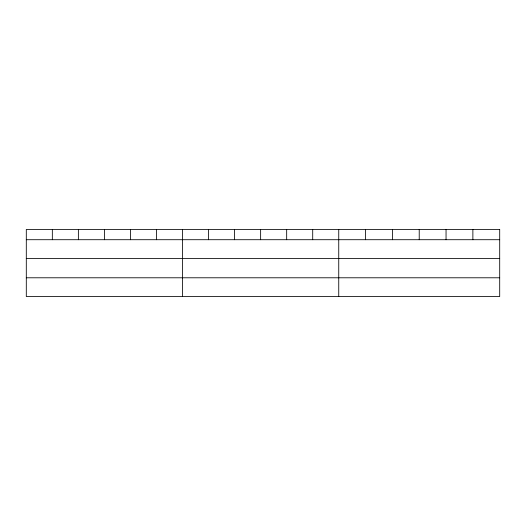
<?xml version="1.0" encoding="UTF-8"?>
<svg xmlns="http://www.w3.org/2000/svg" width="526" height="526" viewBox="0 0 526 526"><rect width="100%" height="100%" fill="white"/><g stroke="black" fill="none" stroke-linecap="round" stroke-linejoin="round"><path stroke-width="0.79" d="M26.3 239.711L499.7 239.711M26.3 258.463L499.7 258.463M26.3 277.787L499.7 277.787M472.874 229.461L472.874 239.711M446.048 229.461L446.048 239.711M419.222 229.461L419.222 239.711M392.396 229.461L392.396 239.711M365.57 229.461L365.57 239.711M338.744 229.461L338.744 296.539M312.707 229.461L312.707 239.711M286.67 229.461L286.67 239.711M260.633 229.461L260.633 239.711M234.596 229.461L234.596 239.711M208.559 229.461L208.559 239.711M182.522 229.461L182.522 296.539M156.485 229.461L156.485 239.711M130.448 229.461L130.448 239.711M104.411 229.461L104.411 239.711M78.374 229.461L78.374 239.711M52.337 229.461L52.337 239.711M499.7 229.461L26.3 229.461L26.3 296.539L499.7 296.539L499.7 229.461"/></g></svg>
